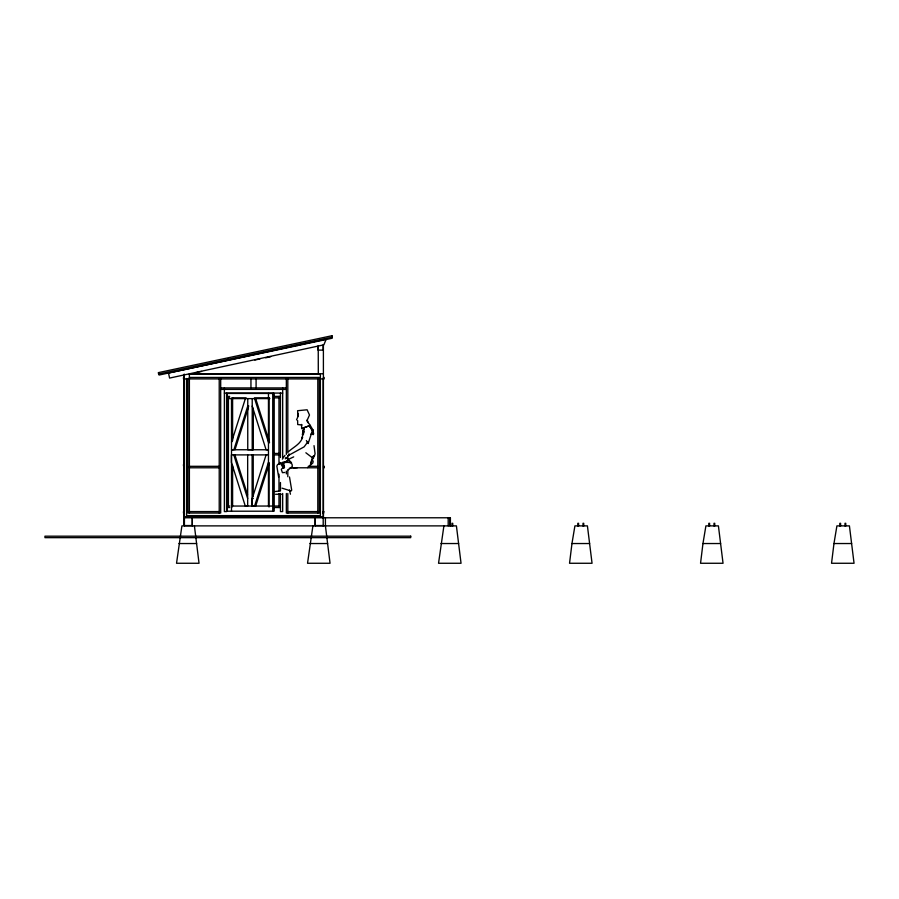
<?xml version="1.0" encoding="UTF-8"?>
<svg xmlns="http://www.w3.org/2000/svg" width="899" height="899" viewBox="0 0 899 899"><rect width="100%" height="100%" fill="white"/><g stroke="black" fill="none" stroke-linecap="round" stroke-linejoin="round"><path stroke-width="1.35" d="M290.444 494.203L289.489 490M313.436 458.647L313.582 456.04M298.007 413.428L297.884 416.799L296.535 419.9M282.376 463.569L282.466 462.389L287.579 461.063L282.376 463.569L283.601 468.357L282.376 463.569L288.388 460.423L291.568 462.895L289.411 460.546M443.904 525.881L438.543 563.268L461.041 563.268L456.411 525.881L181.901 525.881L176.53 563.268L199.039 563.268L194.409 525.881M312.897 525.881L307.537 563.268L330.045 563.268L325.416 525.881L325.416 517.779M571.966 543.535L569.539 563.268L592.048 563.268L587.418 525.881L574.911 525.881L571.966 543.535L589.62 543.535M702.962 543.535L700.546 563.268L723.043 563.268L718.413 525.881L705.906 525.881L702.962 543.535L720.627 543.535M833.969 543.535L831.541 563.268L854.05 563.268L849.42 525.881L836.913 525.881L833.969 543.535L851.634 543.535M313.189 460.951L312.863 462.94L307.66 467.649M312.706 456.411L310.425 464.468L313.695 455.849M303.952 431.644L301.716 438.307L302.648 437.217C300.547 444.151 293.434 447.118 288.512 451.635M288.882 455.006L289.197 453.984L287.995 455.872L289.062 454.86M231.504 442.263L245.382 398.605M234.976 449.758L248.439 407.404M268.464 462.367L254.586 506.047L252.214 506.036L252.214 498.563L266.093 454.894M255.687 506.047L269.149 463.693M311.065 434.374L312.043 431.801L308.132 443.51L306.345 440.544M326.247 339.058L323.876 344.834L169.585 378.074L168.495 373.04L324.876 339.35M282.398 459.131L284.961 455.31M285.253 458.827L286.309 457.76M288.332 469.84L292.321 466.457C292.95 461.12 286.365 462.457 283.219 462.67M289.197 455.018L304.109 446.87L307.919 441.724L308.132 443.51M281.241 462.828L277.51 464.614L276.847 466.143L278.656 477.111M287.466 459.85L293.703 456.872M284.758 472.469L282.432 472.66L281.275 469.435L284.106 466.109L284.062 465.098L284.5 467.491M196.544 372.501L201.578 371.433M254.822 360.027L259.867 358.959M265.654 357.813L270.689 356.734M279.904 490.921L274.993 491.539M289.264 468.289L297.412 467.694M323.393 350.116L317.999 350.116L317.999 346.104M189.565 373.759L323.393 373.759M189.408 374.31L320.381 374.31L320.381 515.621L186.621 515.621L186.621 378.513M184.228 377.445L183.497 377.445L183.497 378.917L324.123 378.917L324.123 377.445L323.393 377.445M189.307 377.445L319.28 377.445L319.28 513.048L286.343 513.048L286.343 493.484M220.693 387.93L286.343 387.93M220.693 389.402L286.343 389.402M224.379 393.077L282.668 393.077M226.953 396.392L229.695 396.392M273.599 396.392L280.454 396.392M226.953 397.864L229.695 397.864M232.436 397.864L246.157 397.864M254.395 397.864L269.486 397.864M273.599 397.864L280.454 397.864M227.042 398.605L269.891 398.605M248.854 406.078L247.753 406.078L233.875 449.758L231.504 449.747L268.464 449.758L266.093 449.758L252.214 406.078M269.576 442.263L268.464 442.263L254.597 398.605M273.599 453.444L279.083 453.444M268.464 454.894L231.414 454.894L231.414 462.367L245.292 506.047L247.663 506.036L247.663 454.894M273.599 454.916L279.083 454.916M184.228 464.468L183.497 464.468L183.497 465.94L184.228 465.94M189.386 466.311L219.221 466.311M308.267 466.311L317.808 466.311M323.516 466.311L324.247 466.311L324.247 467.783L323.516 467.783M189.386 467.783L219.221 467.783M293.276 467.783L317.808 467.783M275.543 494.259L281.308 494.259M252.214 498.563L253.316 498.563M226.953 506.047L229.695 506.047M231.504 506.047L280.454 506.047M226.953 507.519L229.695 507.519M273.599 507.519L280.454 507.519M184.228 511.576L183.497 511.576L183.497 513.048L184.228 513.048M189.386 511.576L219.221 511.576M287.815 511.576L317.808 511.576M184.419 516.723L322.966 516.723L322.966 517.779L184.419 517.779M323.471 516.723L323.393 344.991M323.202 517.779L450.399 517.779L450.399 525.881M323.202 525.555L315.111 525.555L315.111 515.779M178.957 543.535L196.623 543.535M309.953 543.535L327.618 543.535M440.959 543.535L458.625 543.535M301.985 424.991L297.704 424.542L297.636 420.507M282.05 488.157L291.051 491.011L291.714 490.191L289.489 476.953M305.862 452.77L311.65 457.186L314.257 456.58L315.066 453.658L314.021 445.646M286.062 457.344L288.691 459.76M284.017 466.255L283.376 463.727M309.818 424.699L307.323 421.507L307.997 422.631L307.267 420.002L306.919 420.788L309.492 415.023L307.11 409.787L297.603 410.708L298.03 416.125M279.814 462.412L283.601 468.357M310.133 425.238L312.818 429.767L313.155 434.577L312.818 429.767L313.672 433.914M255.698 398.605L269.149 440.937M234.897 454.894L247.506 494.585M233.785 454.894L247.663 498.563M331.978 337.204L332.203 338.238L297.648 345.587L297.434 344.553M297.254 344.587L297.468 345.621L228.357 360.319L228.144 359.285M227.964 359.319L228.177 360.353L159.067 375.04L158.853 374.006M301.626 428.688L301.57 424.44M845.745 526.016L845.745 523.297L845.004 523.297L845.004 526.016M840.587 526.016L840.587 523.297L839.857 523.297L839.857 526.016M714.739 526.016L714.739 523.297L714.008 523.297L714.008 526.016M709.592 526.016L709.592 523.297L708.85 523.297L708.85 526.016M583.732 526.016L583.732 523.297L583.001 523.297L583.001 526.016M578.585 526.016L578.585 523.297L577.855 523.297L577.855 526.016M452.736 526.016L452.736 523.297L451.995 523.297L451.995 526.016M449.972 517.779L449.972 525.881M448.196 517.779L448.196 525.881M323.202 378.917L323.202 525.881M323.146 344.991L323.146 350.116M318.235 346.104L318.302 373.782M317.808 378.917L317.808 513.048M315.291 517.779L315.291 525.881M287.815 378.917L287.815 452.961M287.815 455.759L287.815 459.951M287.815 469.728L287.815 476.717M287.815 493.484L287.815 513.048M286.343 378.917L286.343 454.366M286.343 471.132L286.343 473.919M282.668 387.93L282.668 457.209M282.668 493.45L282.668 511.576L280.454 511.576L280.454 493.45M280.454 393.077L280.454 457.512M280.454 482.516L280.454 490.854M278.982 396.392L278.982 464.457M278.982 474.189L278.982 490.854M278.982 493.63L278.982 507.519M273.487 393.447L273.487 511.205M272.925 393.447L272.925 511.205M269.026 397.616L269.026 443.083M269.026 462.547L269.026 507.036M268.464 393.447L268.464 506.047M256.091 378.917L256.091 387.93M253.316 408.281L253.316 449.747L247.753 449.747L247.753 398.605M253.237 454.894L253.237 496.36M252.214 398.605L252.214 449.747M252.125 454.894L252.125 506.036M250.945 378.917L250.945 387.93M232.605 397.616L232.605 440.712M232.605 465.738L232.605 506.047M232.054 397.616L232.054 440.712M232.054 465.334L232.054 507.036M231.504 398.605L231.504 511.205M228.425 397.864L228.425 506.047M226.582 393.077L226.582 511.576L224.379 511.576L224.379 387.93M220.693 378.917L220.693 513.048L187.913 513.048L187.913 378.917M219.221 378.917L219.221 513.048M192.33 517.779L192.33 525.881M192.262 515.779L192.262 525.555L184.16 525.555L184.183 374.31M189.386 373.793L189.386 513.048M184.419 378.917L184.419 511.576M184.419 512.857L184.419 525.881M184.228 374.31L184.295 525.555M303.862 428.452L303.356 434.565L303.626 427.857L302.435 434.644L303.862 428.452M309.29 425.766L302.941 428.081L309.29 425.766L312.605 430.981L309.29 425.766M331.978 335.732L158.314 372.647L158.617 374.085L332.293 337.181L331.978 335.732M274.038 393.447L227.042 393.447L227.042 511.205L274.038 511.205L274.038 393.447M323.696 511.576L322.966 511.576L322.966 513.048L323.696 513.048L323.696 511.576M410.719 536.186L44.95 536.186L44.95 537.658L410.719 537.658L410.719 536.186"/></g></svg>
